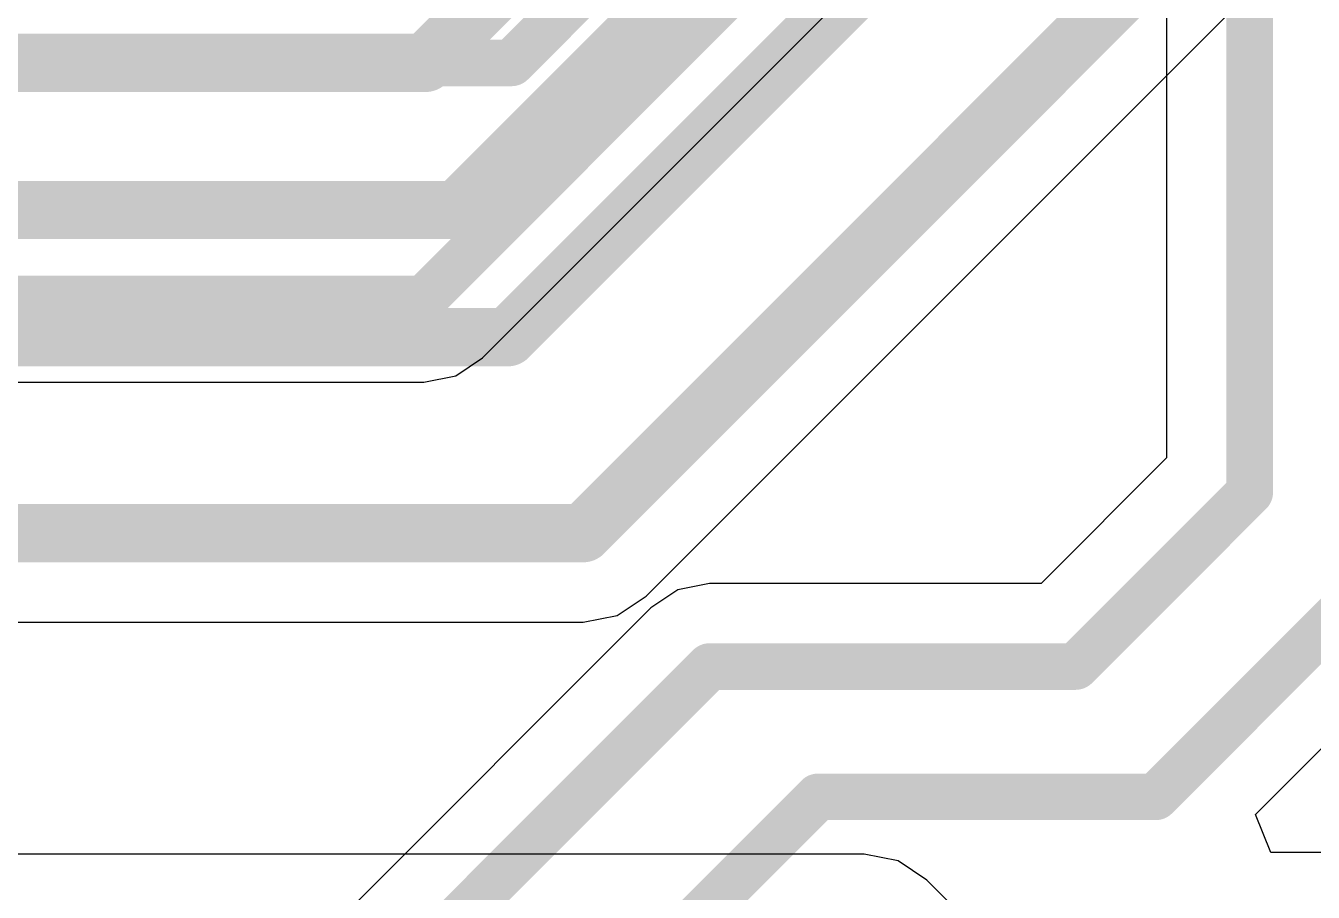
# Model space of a CAD drawing. Header units: inches. Extents: x -11 to 5379, y 0 to 5429.
# Drawn here: x 133.73 to 139.35, y 40.43 to 44.21 of the extents above; entities that cross this region are included whole.
import ezdxf

# ---------------------------------------------------------------- set-up
doc = ezdxf.new("R2010")
doc.units = ezdxf.units.IN
doc.layers.add('Bottom Layer', color=5, linetype='Continuous')
doc.layers.add('Top Layer', color=1, linetype='Continuous')

msp = doc.modelspace()

# ---------------------------------------------------------------- linework, layer by layer
at = {"layer": 'Bottom Layer'}
for p, q in [((136.4403, 41.721), (145.8421, 51.1228)), ((136.3143, 41.6368), (136.4403, 41.721)), ((136.1657, 41.6072), (136.3143, 41.6368)), ((126.7067, 41.6072), (136.1657, 41.6072)), ((137.3902, 40.5967), (126.5021, 40.5967)), ((137.5389, 40.5671), (137.3902, 40.5967)), ((137.6649, 40.4829), (137.5389, 40.5671)), ((139.1499, 38.9979), (137.6649, 40.4829))]:
    msp.add_line(p, q, dxfattribs=at)
for points in [[(135.4777, 44.0455, 0.254, 0.254, 0), (143.6803, 52.248, 0.254, 0.254, 0)], [(135.6158, 43.4044, 0.254, 0.254, 0), (144.2386, 52.0272, 0.254, 0.254, 0)], [(135.8368, 42.8498, 0.254, 0.254, 0), (144.7466, 51.7596, 0.254, 0.254, 0)], [(136.1657, 41.9957, 0.254, 0.254, 0), (145.5674, 51.3974, 0.254, 0.254, 0)], [(127.4938, 44.0455, 0.254, 0.254, 0), (135.4777, 44.0455, 0.254, 0.254, 0)], [(127.155, 43.4044, 0.254, 0.254, 0), (135.6158, 43.4044, 0.254, 0.254, 0)], [(126.983, 42.8498, 0.254, 0.254, 0), (135.8368, 42.8498, 0.254, 0.254, 0)], [(126.7067, 41.9957, 0.254, 0.254, 0), (136.1657, 41.9957, 0.254, 0.254, 0)]]:
    msp.add_lwpolyline(points, format="xyseb", dxfattribs=at)
for points in [[(135.4142, 44.0455, 0.127, 0.127, 1), (135.5412, 44.0455, 0.127, 0.127, 1)], [(135.4142, 44.0455, 0.127, 0.127, 1), (135.5412, 44.0455, 0.127, 0.127, 1)], [(135.5523, 43.4044, 0.127, 0.127, 1), (135.6793, 43.4044, 0.127, 0.127, 1)], [(135.5523, 43.4044, 0.127, 0.127, 1), (135.6793, 43.4044, 0.127, 0.127, 1)], [(135.7733, 42.8498, 0.127, 0.127, 1), (135.9003, 42.8498, 0.127, 0.127, 1)], [(135.7733, 42.8498, 0.127, 0.127, 1), (135.9003, 42.8498, 0.127, 0.127, 1)], [(136.1022, 41.9957, 0.127, 0.127, 1), (136.2292, 41.9957, 0.127, 0.127, 1)], [(136.1022, 41.9957, 0.127, 0.127, 1), (136.2292, 41.9957, 0.127, 0.127, 1)]]:
    msp.add_lwpolyline(points, format="xyseb", close=True, dxfattribs=at)
at = {"layer": 'Top Layer'}
for p, q in [((135.727, 42.7604), (138.5459, 45.5792)), ((138.7101, 45.5112), (138.7101, 42.3243)), ((135.6094, 42.6818), (135.727, 42.7604)), ((135.4707, 42.6542), (135.6094, 42.6818)), ((130.2892, 42.6542), (135.4706, 42.6542)), ((135.4706, 42.6542), (135.4707, 42.6542)), ((138.7101, 42.3243), (138.1628, 41.777)), ((136.5781, 41.7494), (136.4604, 41.6708)), ((136.7168, 41.777), (136.5781, 41.7494)), ((138.1628, 41.777), (136.7168, 41.777)), ((136.7168, 41.777), (136.7168, 41.777)), ((136.4604, 41.6708), (134.2384, 39.4488)), ((139.097, 40.7688), (139.8042, 41.476)), ((139.165, 40.6045), (139.097, 40.7688)), ((139.8238, 40.6045), (139.165, 40.6045))]:
    msp.add_line(p, q, dxfattribs=at)
for points in [[(135.8528, 44.0455, 0.2032, 0.2032, 0), (138.7657, 46.9585, 0.2032, 0.2032, 0)], [(135.4707, 43.0168, 0.2032, 0.2032, 0), (139.2463, 46.7925, 0.2032, 0.2032, 0)], [(139.0727, 42.1741, 0.2032, 0.2032, 0), (139.0727, 45.9722, 0.2032, 0.2032, 0)], [(129.8064, 44.0455, 0.2032, 0.2032, 0), (135.8528, 44.0455, 0.2032, 0.2032, 0)], [(129.8066, 43.0168, 0.2032, 0.2032, 0), (135.4707, 43.0168, 0.2032, 0.2032, 0)], [(138.313, 41.4144, 0.2032, 0.2032, 0), (139.0727, 42.1741, 0.2032, 0.2032, 0)], [(138.6619, 40.8464, 0.2032, 0.2032, 0), (139.5478, 41.7324, 0.2032, 0.2032, 0)], [(134.4948, 39.1924, 0.2032, 0.2032, 0), (136.7168, 41.4144, 0.2032, 0.2032, 0)], [(136.7168, 41.4144, 0.2032, 0.2032, 0), (138.313, 41.4144, 0.2032, 0.2032, 0)], [(135.5171, 39.1734, 0.2032, 0.2032, 0), (137.1901, 40.8464, 0.2032, 0.2032, 0)], [(137.1901, 40.8464, 0.2032, 0.2032, 0), (138.6619, 40.8464, 0.2032, 0.2032, 0)]]:
    msp.add_lwpolyline(points, format="xyseb", dxfattribs=at)
for points in [[(135.802, 44.0455, 0.1016, 0.1016, 1), (135.9036, 44.0455, 0.1016, 0.1016, 1)], [(135.802, 44.0455, 0.1016, 0.1016, 1), (135.9036, 44.0455, 0.1016, 0.1016, 1)], [(135.4199, 43.0168, 0.1016, 0.1016, 1), (135.5215, 43.0168, 0.1016, 0.1016, 1)], [(135.4199, 43.0168, 0.1016, 0.1016, 1), (135.5215, 43.0168, 0.1016, 0.1016, 1)], [(139.0219, 42.1741, 0.1016, 0.1016, 1), (139.1235, 42.1741, 0.1016, 0.1016, 1)], [(139.0219, 42.1741, 0.1016, 0.1016, 1), (139.1235, 42.1741, 0.1016, 0.1016, 1)], [(136.666, 41.4144, 0.1016, 0.1016, 1), (136.7676, 41.4144, 0.1016, 0.1016, 1)], [(136.666, 41.4144, 0.1016, 0.1016, 1), (136.7676, 41.4144, 0.1016, 0.1016, 1)], [(138.2622, 41.4144, 0.1016, 0.1016, 1), (138.3638, 41.4144, 0.1016, 0.1016, 1)], [(138.2622, 41.4144, 0.1016, 0.1016, 1), (138.3638, 41.4144, 0.1016, 0.1016, 1)], [(137.1393, 40.8464, 0.1016, 0.1016, 1), (137.2409, 40.8464, 0.1016, 0.1016, 1)], [(137.1393, 40.8464, 0.1016, 0.1016, 1), (137.2409, 40.8464, 0.1016, 0.1016, 1)], [(138.6111, 40.8464, 0.1016, 0.1016, 1), (138.7127, 40.8464, 0.1016, 0.1016, 1)], [(138.6111, 40.8464, 0.1016, 0.1016, 1), (138.7127, 40.8464, 0.1016, 0.1016, 1)]]:
    msp.add_lwpolyline(points, format="xyseb", close=True, dxfattribs=at)

doc.saveas('drawing.dxf')
